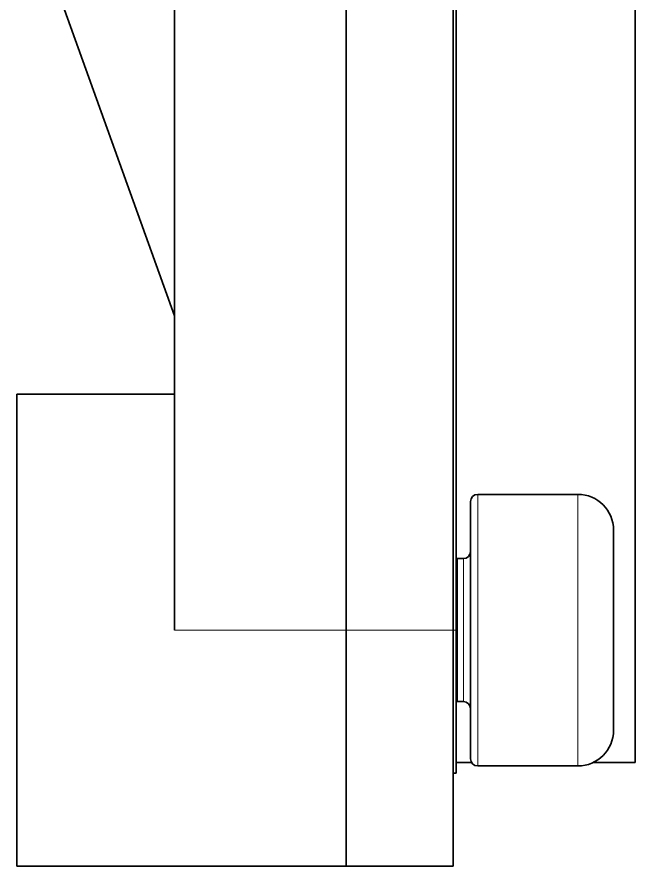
# Model space of a CAD drawing. Extents: x 386 to 1062, y 188 to 634.
# Drawn here: x 765.45 to 774.09, y 402.7 to 414.58 of the extents above; entities that cross this region are included whole.
import ezdxf

# ---------------------------------------------------------------- set-up
doc = ezdxf.new("R2010")
doc.units = 0

msp = doc.modelspace()

# ---------------------------------------------------------------- linework, layer by layer
at = {"color": 7, "lineweight": 35}
for p, q in [((771.595, 406), (771.595, 435)), ((774.095, 426.65), (774.095, 404.15))]:
    msp.add_line(p, q, dxfattribs=at)
at = {"color": 7, "lineweight": 35, "ltscale": 0.295}
for p, q in [((770.054, 406), (770.054, 417.8)), ((770.054, 417.8), (770.054, 406)), ((771.554, 417.8), (771.554, 406))]:
    msp.add_line(p, q, dxfattribs=at)
at = {"color": 7, "lineweight": 35, "ltscale": 0.291361}
msp.add_line((767.654, 406), (767.654, 417.654), dxfattribs=at)
at = {"color": 7, "lineweight": 35, "ltscale": 0.131071}
msp.add_line((767.654, 410.399), (765.886, 415.335), dxfattribs=at)
at = {"color": 7, "lineweight": 35, "ltscale": 0.055}
for p, q in [((767.654, 409.3), (765.454, 409.3)), ((767.654, 409.3), (765.454, 409.3)), ((767.654, 402.7), (765.454, 402.7))]:
    msp.add_line(p, q, dxfattribs=at)
at = {"color": 7, "lineweight": 35, "ltscale": 0.164999}
msp.add_line((765.454, 409.3), (765.454, 402.7), dxfattribs=at)
at = {"color": 7, "lineweight": 35, "ltscale": 0.005508}
msp.add_line((771.795, 407.58), (771.795, 407.8), dxfattribs=at)
at = {"color": 7, "lineweight": 13, "ltscale": 0.005814}
for p, q in [((771.895, 407.667), (771.895, 407.9)), ((773.295, 407.667), (773.295, 407.9))]:
    msp.add_line(p, q, dxfattribs=at)
at = {"color": 7, "lineweight": 35, "ltscale": 0.035001}
for p, q in [((771.895, 407.9), (773.295, 407.9)), ((771.895, 404.1), (773.295, 404.1))]:
    msp.add_line(p, q, dxfattribs=at)
at = {"color": 7, "lineweight": 13, "ltscale": 0.089185}
for p, q in [((771.895, 404.1), (771.895, 407.667)), ((773.295, 404.1), (773.295, 407.667))]:
    msp.add_line(p, q, dxfattribs=at)
at = {"color": 7, "lineweight": 35, "ltscale": 0.084491}
msp.add_line((771.795, 404.2), (771.795, 407.58), dxfattribs=at)
at = {"color": 7, "lineweight": 35, "ltscale": 0.004285}
msp.add_line((773.795, 407.229), (773.795, 407.4), dxfattribs=at)
at = {"color": 7, "lineweight": 35, "ltscale": 0.065715}
msp.add_line((773.795, 404.6), (773.795, 407.229), dxfattribs=at)
at = {"color": 7, "lineweight": 35, "ltscale": 0.00027758}
msp.add_line((771.606, 407), (771.595, 406.997), dxfattribs=at)
at = {"color": 7, "lineweight": 13, "ltscale": 0.000151149}
msp.add_line((771.606, 407), (771.611, 406.997), dxfattribs=at)
at = {"color": 7, "lineweight": 35, "ltscale": 0.002228}
msp.add_line((771.606, 407), (771.695, 407), dxfattribs=at)
at = {"color": 7, "lineweight": 13, "ltscale": 0.002471}
msp.add_line((771.615, 406.878), (771.615, 406.976), dxfattribs=at)
at = {"color": 7, "lineweight": 13, "ltscale": 0.00306}
msp.add_line((771.695, 406.878), (771.695, 407), dxfattribs=at)
at = {"color": 7, "lineweight": 13, "ltscale": 0.04694}
for p, q in [((771.615, 405), (771.615, 406.878)), ((771.695, 405), (771.695, 406.878))]:
    msp.add_line(p, q, dxfattribs=at)
at = {"color": 7, "lineweight": 13, "ltscale": 0.060001}
msp.add_line((770.054, 406), (767.654, 406), dxfattribs=at)
at = {"color": 7, "lineweight": 35, "ltscale": 0.0825}
for p, q in [((770.054, 402.7), (770.054, 406)), ((770.054, 402.7), (770.054, 406)), ((771.554, 402.7), (771.554, 406))]:
    msp.add_line(p, q, dxfattribs=at)
at = {"color": 7, "lineweight": 13, "ltscale": 0.0375}
msp.add_line((770.054, 406), (771.554, 406), dxfattribs=at)
at = {"color": 7, "lineweight": 13, "ltscale": 0.001021}
msp.add_line((771.595, 406), (771.554, 406), dxfattribs=at)
at = {"color": 7, "lineweight": 35, "ltscale": 0.05}
msp.add_line((771.595, 404), (771.595, 406), dxfattribs=at)
at = {"color": 7, "lineweight": 35, "ltscale": 0.001999}
msp.add_line((771.615, 405), (771.695, 405), dxfattribs=at)
at = {"color": 7, "lineweight": 35, "ltscale": 0.005334}
msp.add_line((771.808, 404.15), (771.595, 404.15), dxfattribs=at)
at = {"color": 7, "lineweight": 35, "ltscale": 0.014551}
msp.add_line((774.095, 404.15), (773.513, 404.15), dxfattribs=at)
at = {"color": 7, "lineweight": 35, "ltscale": 0.001021}
msp.add_line((771.595, 404), (771.554, 404), dxfattribs=at)
at = {"color": 7, "lineweight": 35, "ltscale": 0.060001}
msp.add_line((770.054, 402.7), (767.654, 402.7), dxfattribs=at)
at = {"color": 7, "lineweight": 35, "ltscale": 0.0375}
msp.add_line((770.054, 402.7), (771.554, 402.7), dxfattribs=at)
at = {"color": 7, "lineweight": 35}
for centre, radius, start, end in [((771.895, 407.8), 0.1, 90.0336, 179.9664), ((773.295, 407.4), 0.5, 0, 90), ((771.695, 407.1), 0.1, 270.0336, 359.9664), ((771.615, 405.02), 0.02, 180.0336, 269.9664), ((771.695, 404.9), 0.1, 0.0336, 89.9664), ((773.295, 404.6), 0.5, 270, 360), ((771.895, 404.2), 0.1, 180.0336, 269.9664)]:
    msp.add_arc(centre, radius, start, end, dxfattribs=at)
at = {"color": 7, "lineweight": 13}
for centre, radius, start, end in [((771.606, 406.98), 0.0199, 90.0064, 134.02), ((771.611, 406.977), 0.0201, 90.3447, 150.1086), ((771.615, 406.957), 0.0198, 89.2218, 179.2001), ((771.579, 406.98), 0.0358, 353.5445, 27.2505)]:
    msp.add_arc(centre, radius, start, end, dxfattribs=at)

doc.saveas('drawing.dxf')
